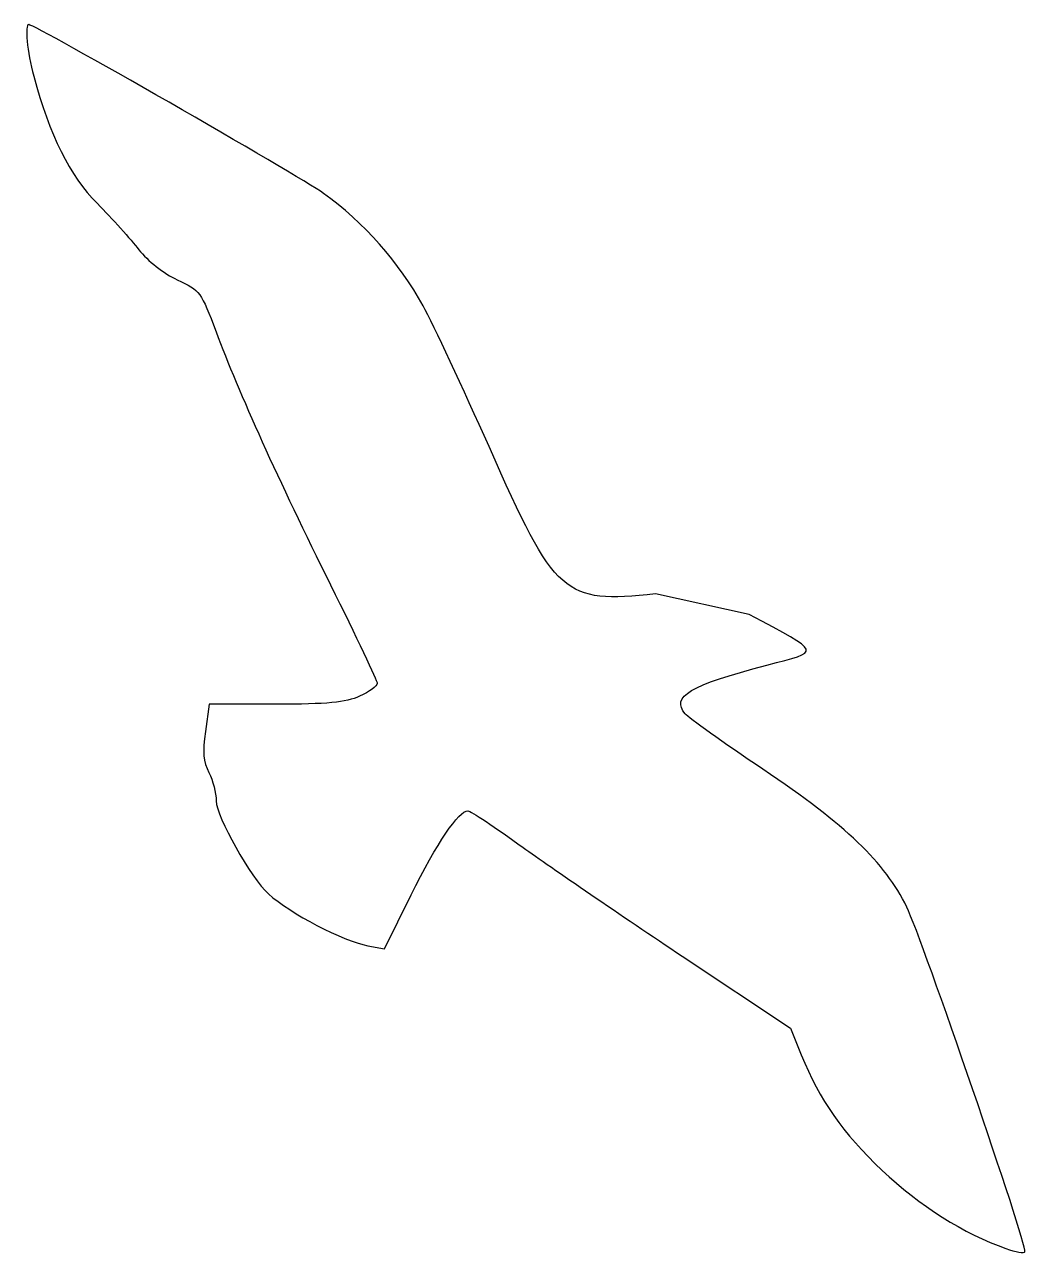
# Model space of a CAD drawing. Header units: centimetres. Extents: x -2.87 to 2.74, y -3.31 to 3.56.
import ezdxf

# ---------------------------------------------------------------- set-up
doc = ezdxf.new("R2010")
doc.units = ezdxf.units.CM
doc.header["$MEASUREMENT"] = 0
doc.layers.add('Layer 1', color=7, linetype='Continuous')

msp = doc.modelspace()

# ---------------------------------------------------------------- linework, layer by layer
at = {"layer": 'Layer 1'}
msp.add_open_spline([(2.61577, -3.28076), (2.38317, -3.1993), (2.13052, -3.03971), (1.92435, -2.844), (1.92435, -2.844), (1.70236, -2.63328), (1.57652, -2.45328), (1.47284, -2.19819), (1.47284, -2.19819), (1.47284, -2.19819), (1.41255, -2.04984), (1.41255, -2.04984), (1.41255, -2.04984), (1.41255, -2.04984), (0.80716, -1.64706), (0.80716, -1.64706), (0.80716, -1.64706), (0.4742, -1.42554), (0.07449, -1.15234), (-0.08108, -1.03997), (-0.08108, -1.03997), (-0.23664, -0.92759), (-0.37548, -0.83565), (-0.38961, -0.83565), (-0.38961, -0.83565), (-0.4419, -0.83565), (-0.56206, -1.01344), (-0.70726, -1.30566), (-0.70726, -1.30566), (-0.70726, -1.30566), (-0.85656, -1.60613), (-0.85656, -1.60613), (-0.85656, -1.60613), (-0.85656, -1.60613), (-0.94917, -1.58888), (-0.94917, -1.58888), (-0.94917, -1.58888), (-1.08723, -1.56316), (-1.38286, -1.40902), (-1.50349, -1.29985), (-1.50349, -1.29985), (-1.60131, -1.21132), (-1.79583, -0.86574), (-1.79583, -0.78048), (-1.79583, -0.78048), (-1.79583, -0.73662), (-1.8142, -0.66522), (-1.83664, -0.62181), (-1.83664, -0.62181), (-1.86812, -0.56094), (-1.87261, -0.50832), (-1.85629, -0.39162), (-1.85629, -0.39162), (-1.85629, -0.39162), (-1.83514, -0.24034), (-1.83514, -0.24034), (-1.83514, -0.24034), (-1.83514, -0.24034), (-1.46491, -0.24025), (-1.46491, -0.24025), (-1.46491, -0.24025), (-1.17364, -0.24018), (-1.07353, -0.23059), (-0.99547, -0.19529), (-0.99547, -0.19529), (-0.9409, -0.17062), (-0.89625, -0.1385), (-0.89625, -0.12392), (-0.89625, -0.12392), (-0.89625, -0.10934), (-1.01362, 0.13833), (-1.15708, 0.42644), (-1.15708, 0.42644), (-1.44913, 1.013), (-1.66914, 1.49939), (-1.79662, 1.84035), (-1.79662, 1.84035), (-1.87968, 2.06248), (-1.8858, 2.07068), (-2.0131, 2.13031), (-2.0131, 2.13031), (-2.08835, 2.16555), (-2.17959, 2.23718), (-2.22746, 2.29858), (-2.22746, 2.29858), (-2.2733, 2.35739), (-2.37789, 2.47331), (-2.45987, 2.5562), (-2.45987, 2.5562), (-2.61433, 2.71235), (-2.72835, 2.94055), (-2.81546, 3.26785), (-2.81546, 3.26785), (-2.85162, 3.4037), (-2.86649, 3.55644), (-2.84356, 3.55644), (-2.84356, 3.55644), (-2.80933, 3.55644), (-1.33604, 2.71288), (-1.19706, 2.61371), (-1.19706, 2.61371), (-0.9733, 2.45404), (-0.77075, 2.22556), (-0.64055, 1.98599), (-0.64055, 1.98599), (-0.58185, 1.87796), (-0.41593, 1.52377), (-0.27185, 1.1989), (-0.27185, 1.1989), (0.10034, 0.35965), (0.14316, 0.32178), (0.65851, 0.37614), (0.65851, 0.37614), (0.65851, 0.37614), (1.18073, 0.26175), (1.18073, 0.26175), (1.18073, 0.26175), (1.59253, 0.04141), (1.58653, 0.05855), (1.28011, -0.02176), (1.28011, -0.02176), (0.84704, -0.13525), (0.74369, -0.19703), (0.82434, -0.29421), (0.82434, -0.29421), (0.84258, -0.31619), (1.03739, -0.45507), (1.25724, -0.60283), (1.25724, -0.60283), (1.72476, -0.91704), (1.9385, -1.12172), (2.06212, -1.37357), (2.06212, -1.37357), (2.14709, -1.54669), (2.73602, -3.26422), (2.72218, -3.29856), (2.72218, -3.29856), (2.71841, -3.30795), (2.67052, -3.29994), (2.61577, -3.28076)], degree=3, knots=[0, 0, 0, 0, 0.0277778, 0.0277778, 0.0277778, 0.0277778, 0.0555556, 0.0555556, 0.0555556, 0.0555556, 0.0833333, 0.0833333, 0.0833333, 0.0833333, 0.1111111, 0.1111111, 0.1111111, 0.1111111, 0.1388889, 0.1388889, 0.1388889, 0.1388889, 0.1666667, 0.1666667, 0.1666667, 0.1666667, 0.1944444, 0.1944444, 0.1944444, 0.1944444, 0.2222222, 0.2222222, 0.2222222, 0.2222222, 0.25, 0.25, 0.25, 0.25, 0.2777778, 0.2777778, 0.2777778, 0.2777778, 0.3055556, 0.3055556, 0.3055556, 0.3055556, 0.3333333, 0.3333333, 0.3333333, 0.3333333, 0.3611111, 0.3611111, 0.3611111, 0.3611111, 0.3888889, 0.3888889, 0.3888889, 0.3888889, 0.4166667, 0.4166667, 0.4166667, 0.4166667, 0.4444444, 0.4444444, 0.4444444, 0.4444444, 0.4722222, 0.4722222, 0.4722222, 0.4722222, 0.5, 0.5, 0.5, 0.5, 0.5277778, 0.5277778, 0.5277778, 0.5277778, 0.5555556, 0.5555556, 0.5555556, 0.5555556, 0.5833333, 0.5833333, 0.5833333, 0.5833333, 0.6111111, 0.6111111, 0.6111111, 0.6111111, 0.6388889, 0.6388889, 0.6388889, 0.6388889, 0.6666667, 0.6666667, 0.6666667, 0.6666667, 0.6944444, 0.6944444, 0.6944444, 0.6944444, 0.7222222, 0.7222222, 0.7222222, 0.7222222, 0.75, 0.75, 0.75, 0.75, 0.7777778, 0.7777778, 0.7777778, 0.7777778, 0.8055556, 0.8055556, 0.8055556, 0.8055556, 0.8333333, 0.8333333, 0.8333333, 0.8333333, 0.8611111, 0.8611111, 0.8611111, 0.8611111, 0.8888889, 0.8888889, 0.8888889, 0.8888889, 0.9166667, 0.9166667, 0.9166667, 0.9166667, 0.9444444, 0.9444444, 0.9444444, 0.9444444, 1, 1, 1, 1], dxfattribs=at)

doc.saveas('drawing.dxf')
